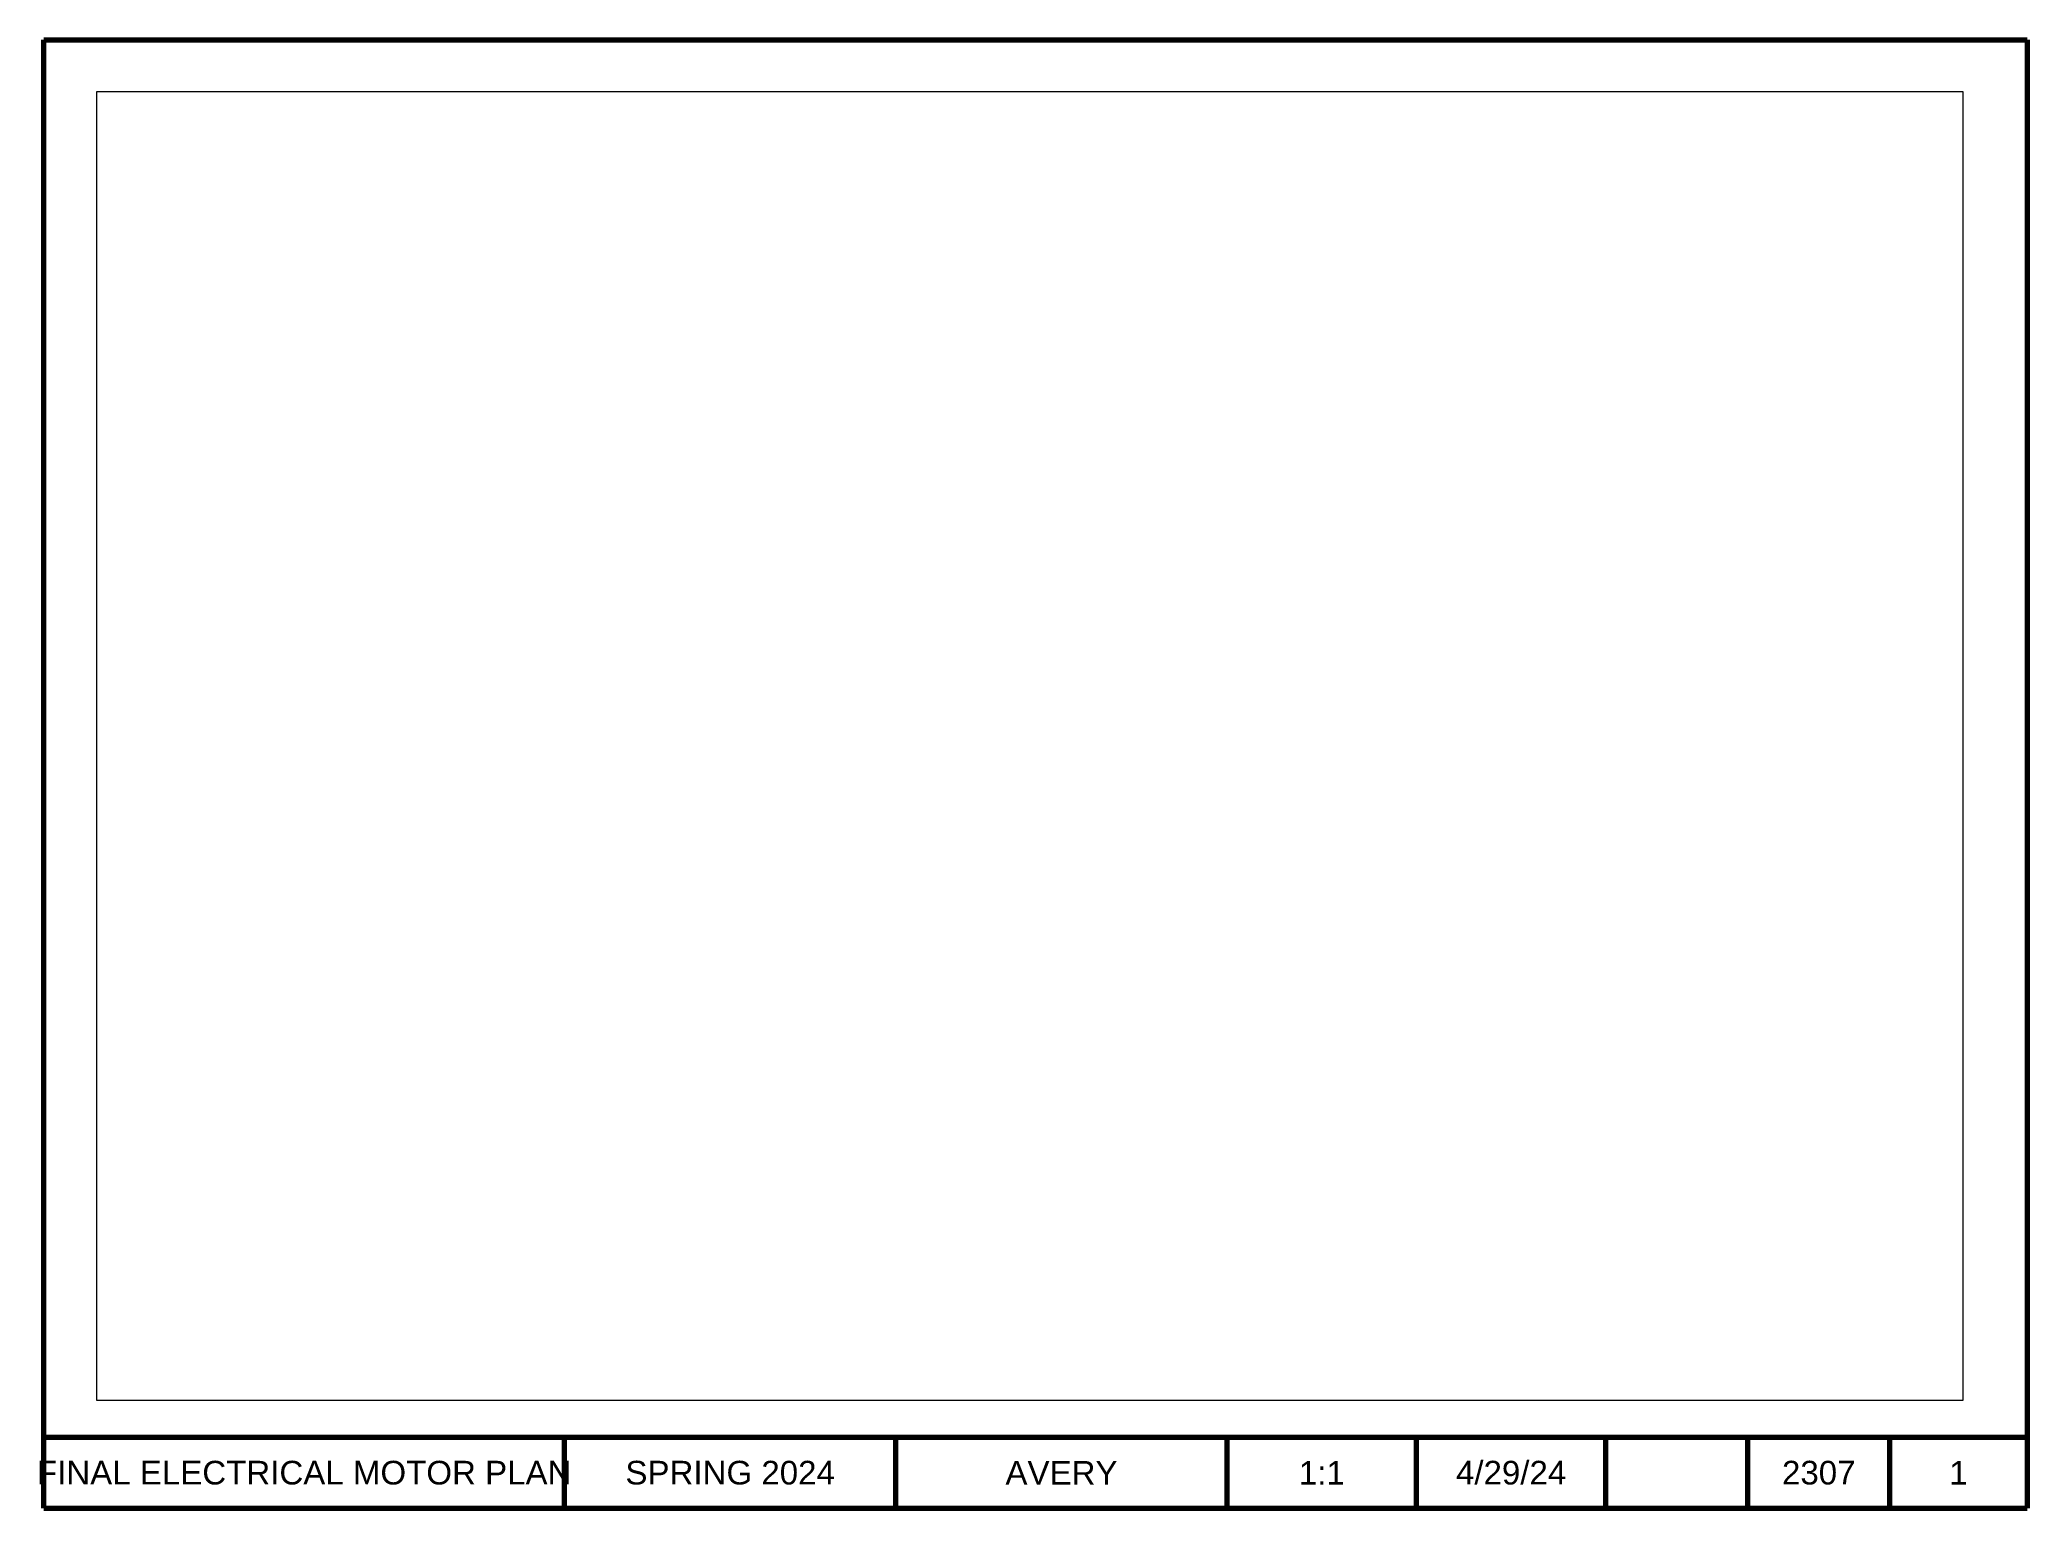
# Paper-space layout '8.5x11' of a CAD drawing. Header units: inches. Extents: x 0 to 10.5, y 0.1 to 7.8.
import ezdxf

# ---------------------------------------------------------------- set-up
doc = ezdxf.new("R2010")
doc.units = ezdxf.units.IN
doc.header["$MEASUREMENT"] = 0
doc.layers.add('TBlock', color=4, linetype='Continuous', lineweight=70)
doc.layers.add('Text', color=7, linetype='Continuous', lineweight=30)
doc.layers.add('VP', color=8, linetype='Continuous', plot=False)
doc.styles.get("Standard").update_dxf_attribs({"font": 'arial.ttf'})

psp = doc.layouts.new('8.5x11')

# ---------------------------------------------------------------- linework, layer by layer
at = {"layer": 'TBlock'}
for p, q in [((0.008, 0.053), (0.008, 7.812)), ((0.008, 7.812), (10.484, 7.812)), ((10.484, 7.812), (10.484, 0.053)), ((0.008, 0.428), (10.484, 0.428)), ((2.758, 0.053), (2.758, 0.428)), ((4.508, 0.053), (4.508, 0.428)), ((6.258, 0.053), (6.258, 0.428)), ((7.258, 0.053), (7.258, 0.428)), ((8.258, 0.053), (8.258, 0.428)), ((9.008, 0.053), (9.008, 0.428)), ((9.758, 0.053), (9.758, 0.428)), ((0.008, 0.053), (10.484, 0.053))]:
    psp.add_line(p, q, dxfattribs=at)

# ---------------------------------------------------------------- texts
at = {"layer": 'Text', "char_height": 0.125, "attachment_point": 5}
for s, width, insert in [('FINAL ELECTRICAL MOTOR PLAN', 2.75, (1.383, 0.24)), ('SPRING 2024', 1.75, (3.633, 0.24)), ('AVERY', 1.75, (5.383, 0.24)), ('1:1', 1, (6.758, 0.24)), ('4/29/24', 1, (7.758, 0.24)), ('2307', 0.75, (9.383, 0.24)), ('1', 0.7258, (10.121, 0.24))]:
    psp.add_mtext_dynamic_manual_height_columns(s, width=width, gutter_width=0.625, heights=[0], dxfattribs=dict(at, insert=insert))

# ---------------------------------------------------------------- viewports
at = {"layer": 'VP'}
psp.add_viewport(center=(5.216, 4.08), size=(9.861, 6.91206), view_center_point=(170.193, 10.976), view_height=12.15735, dxfattribs=at)

doc.saveas('drawing.dxf')
